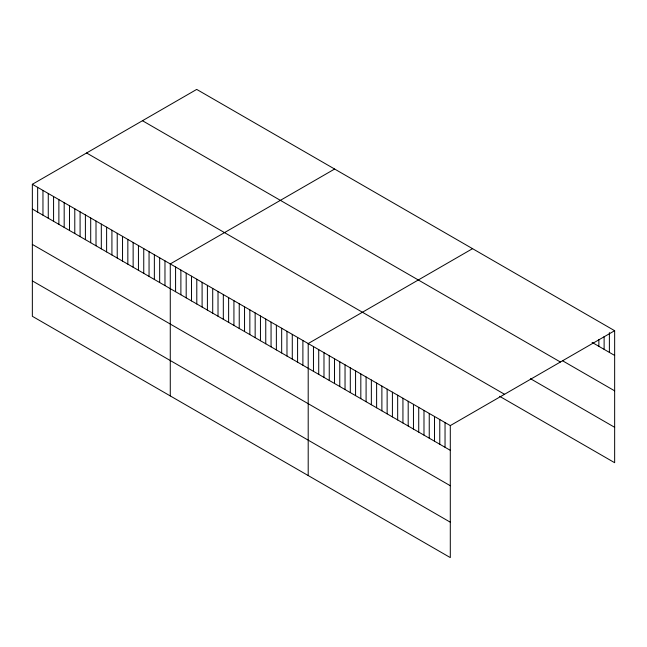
<?xml version="1.0" encoding="UTF-8"?>
<svg xmlns="http://www.w3.org/2000/svg" width="647" height="647" viewBox="0 0 647 647"><rect width="100%" height="100%" fill="white"/><g stroke="black" fill="none" stroke-linecap="round" stroke-linejoin="round"><path stroke-width="0.97" d="M32.35 184.29L450.296 425.597L450.296 557.593L32.35 316.294L32.35 184.29L196.704 89.407L614.65 330.706L614.65 462.71L499.613 396.296M334.62 169.037L170.274 263.919L170.274 395.924M472.545 248.666L308.198 343.549L308.198 475.553M450.296 425.597L614.65 330.706M592.094 342.417L614.65 355.438M562.769 360.889L614.65 390.837M142.461 120.722L560.415 362.021M530.443 378.689L614.65 427.311M86.585 152.983L504.539 394.282M32.35 209.03L450.296 450.328M32.35 244.42L450.296 485.727M32.35 280.895L450.296 522.194M609.385 332.615L609.385 352.405M604.12 336.505L604.12 349.364M598.863 339.4L598.863 346.323M445.039 422.556L445.039 447.287M439.774 419.515L439.774 444.246M434.509 416.474L434.509 441.214M429.244 413.441L429.244 438.173M423.987 410.4L423.987 435.132M418.722 407.359L418.722 432.099M413.457 404.326L413.457 429.058M408.192 401.286L408.192 426.017M402.935 398.245L402.935 422.976M397.67 395.204L397.67 419.943M392.405 392.171L392.405 416.903M387.141 389.13L387.141 413.862M381.884 386.089L381.884 410.829M376.619 383.056L376.619 407.788M371.354 380.015L371.354 404.747M366.089 376.975L366.089 401.706M360.824 373.934L360.824 398.673M355.567 370.901L355.567 395.632M350.302 367.86L350.302 392.592M345.037 364.819L345.037 389.559M339.772 361.786L339.772 386.518M334.515 358.745L334.515 383.477M329.25 355.704L329.25 380.436M323.985 352.664L323.985 377.403M318.72 349.631L318.72 374.362M313.463 346.59L313.463 371.321M302.893 340.492L302.893 365.223M297.588 337.427L297.588 362.158M292.282 334.362L292.282 359.093M286.977 331.304L286.977 356.036M281.671 328.239L281.671 352.971M276.366 325.174L276.366 349.906M271.061 322.109L271.061 346.849M265.755 319.052L265.755 343.783M260.458 315.987L260.458 340.718M255.153 312.922L255.153 337.661M249.847 309.864L249.847 334.596M244.542 306.799L244.542 331.531M239.236 303.734L239.236 328.474M233.931 300.677L233.931 325.409M228.626 297.612L228.626 322.343M223.32 294.547L223.32 319.278M218.015 291.49L218.015 316.221M212.709 288.425L212.709 313.156M207.404 285.359L207.404 310.091M202.099 282.294L202.099 307.034M196.793 279.237L196.793 303.969M191.496 276.172L191.496 300.904M186.19 273.107L186.19 297.846M180.885 270.05L180.885 294.781M175.58 266.985L175.58 291.716M164.969 260.862L164.969 285.594M159.663 257.797L159.663 282.529M154.358 254.732L154.358 279.464M149.053 251.675L149.053 276.406M143.747 248.61L143.747 273.341M138.442 245.545L138.442 270.276M133.136 242.479L133.136 267.219M127.839 239.422L127.839 264.154M122.534 236.357L122.534 261.089M117.228 233.292L117.228 258.032M111.923 230.235L111.923 254.967M106.618 227.17L106.618 251.901M101.312 224.105L101.312 248.844M96.007 221.048L96.007 245.779M90.701 217.982L90.701 242.714M85.396 214.917L85.396 239.649M80.091 211.86L80.091 236.592M74.785 208.795L74.785 233.527M69.48 205.73L69.48 230.461M64.182 202.665L64.182 227.404M58.877 199.608L58.877 224.339M53.572 196.542L53.572 221.274M48.266 193.477L48.266 218.217M42.961 190.42L42.961 215.152M37.655 187.355L37.655 212.087"/></g></svg>
